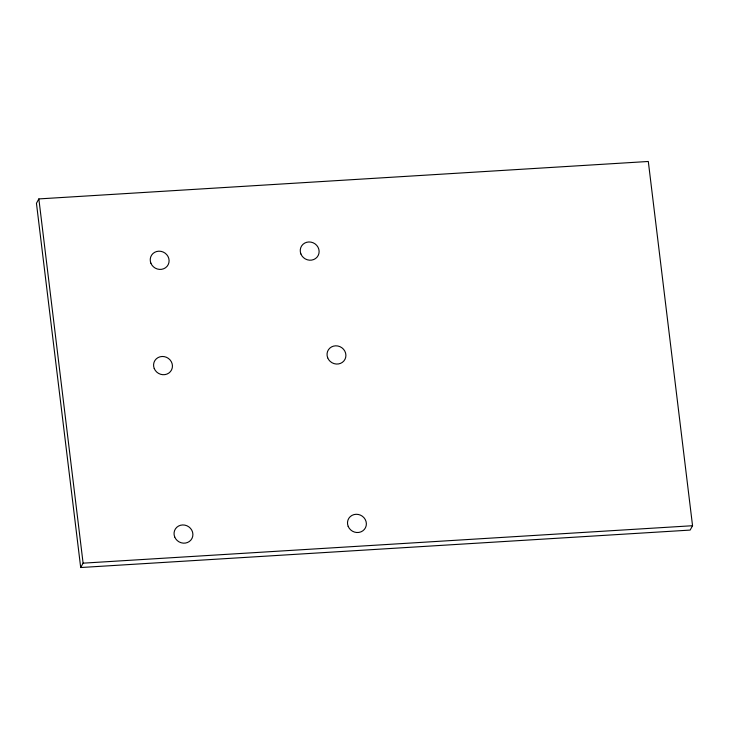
<?xml version="1.0" encoding="UTF-8"?>
<svg xmlns="http://www.w3.org/2000/svg" width="729" height="729" viewBox="0 0 729 729"><rect width="100%" height="100%" fill="white"/><g stroke="black" fill="none" stroke-linecap="round" stroke-linejoin="round"><path stroke-width="1.09" d="M38.856 198.917L36.45 203.282L80.691 567.526L690.144 530.083L692.55 525.718L648.309 161.474L38.856 198.917L83.097 563.162L80.691 567.526M83.097 563.162L692.55 525.718M348.161 526.32A9.577 8.985 28.9 0 0 364.345 529.436A9.577 8.985 28.9 0 0 358.285 514.455A9.577 8.985 28.9 0 0 348.161 526.32M174.705 536.972A9.577 8.985 28.9 0 0 190.88 540.089A9.577 8.985 28.9 0 0 184.829 525.117A9.577 8.985 28.9 0 0 174.705 536.972M327.704 357.857A9.577 8.985 28.9 0 0 343.878 360.973A9.577 8.985 28.9 0 0 337.828 345.993A9.577 8.985 28.9 0 0 327.704 357.857M154.238 368.51A9.577 8.985 28.9 0 0 170.422 371.626A9.577 8.985 28.9 0 0 164.371 356.654A9.577 8.985 28.9 0 0 154.238 368.51M300.913 253.993A9.577 8.985 28.9 0 0 317.097 257.118A9.577 8.985 28.9 0 0 311.046 242.137A9.577 8.985 28.9 0 0 300.913 253.993M150.894 263.215A9.577 8.985 28.9 0 0 167.078 266.331A9.577 8.985 28.9 0 0 161.027 251.359A9.577 8.985 28.9 0 0 150.894 263.215"/></g></svg>
